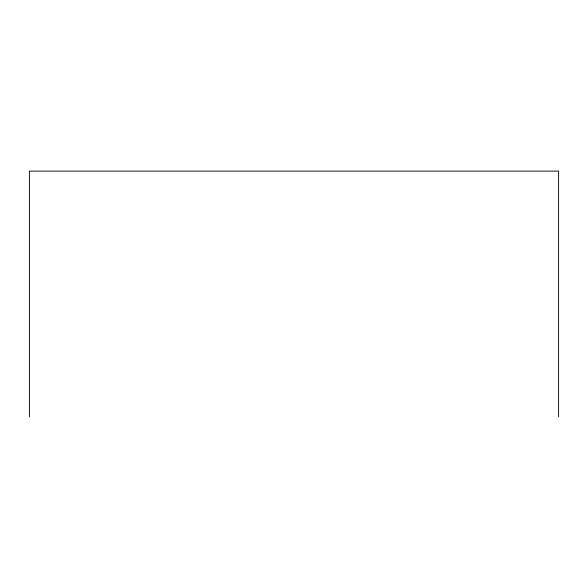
<?xml version="1.0" encoding="UTF-8"?>
<svg xmlns="http://www.w3.org/2000/svg" width="588" height="588" viewBox="0 0 588 588"><rect width="100%" height="100%" fill="white"/><g stroke="black" fill="none" stroke-linecap="round" stroke-linejoin="round"><path stroke-width="0.88" d="M558.6 416.885L558.6 171.115L29.4 171.115L29.4 416.885"/></g></svg>
